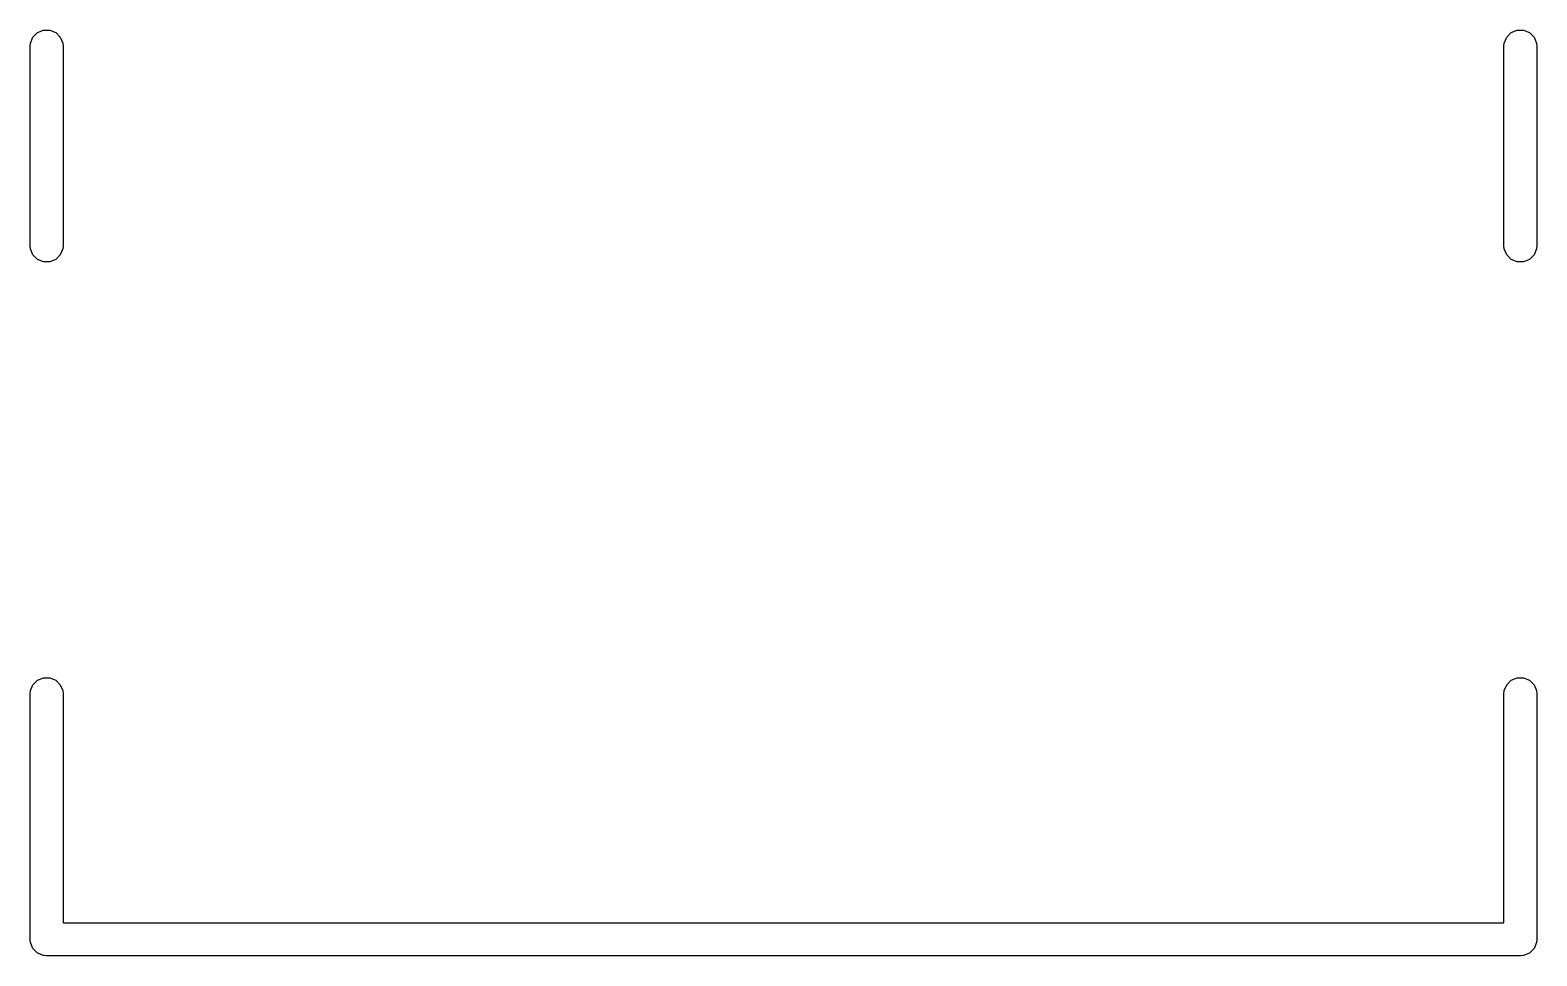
# Model space of a CAD drawing. Header units: millimetres. Extents: x 60 to 220, y -152 to -53.
# Drawn here: x 74.89 to 84.03, y -152.08 to -146.46 of the extents above; entities that cross this region are included whole.
import ezdxf

# ---------------------------------------------------------------- set-up
doc = ezdxf.new("R2010")
doc.units = ezdxf.units.MM
doc.layers.add('F.Silkscreen', color=41, linetype='CONTINUOUS', true_color=0xf2eda1)

msp = doc.modelspace()

# ---------------------------------------------------------------- linework, layer by layer
at = {"layer": 'F.Silkscreen', "linetype": 'CONTINUOUS'}
for p, q in [((74.896721, -146.543091), (74.911653, -146.507043)), ((74.911653, -146.507043), (74.939243, -146.479453)), ((74.939243, -146.479453), (74.975291, -146.464521)), ((74.975291, -146.464521), (75.014309, -146.464521)), ((75.014309, -146.464521), (75.050357, -146.479453)), ((75.050357, -146.479453), (75.077947, -146.507043)), ((75.077947, -146.507043), (75.092879, -146.543091)), ((83.836721, -146.543091), (83.851653, -146.507043)), ((83.851653, -146.507043), (83.879243, -146.479453)), ((83.879243, -146.479453), (83.915291, -146.464521)), ((83.915291, -146.464521), (83.954309, -146.464521)), ((83.954309, -146.464521), (83.990357, -146.479453)), ((83.990357, -146.479453), (84.017947, -146.507043)), ((84.017947, -146.507043), (84.032879, -146.543091)), ((74.8948, -146.5626), (74.896721, -146.543091)), ((74.8948, -147.7726), (74.8948, -146.5626)), ((75.092879, -146.543091), (75.0948, -146.5626)), ((75.0948, -146.5626), (75.0948, -147.7726)), ((83.8348, -146.5626), (83.836721, -146.543091)), ((83.8348, -147.7726), (83.8348, -146.5626)), ((84.032879, -146.543091), (84.0348, -146.5626)), ((84.0348, -146.5626), (84.0348, -147.7726)), ((74.896721, -147.792109), (74.8948, -147.7726)), ((74.911653, -147.828157), (74.896721, -147.792109)), ((75.092879, -147.792109), (75.077947, -147.828157)), ((75.0948, -147.7726), (75.092879, -147.792109)), ((83.836721, -147.792109), (83.8348, -147.7726)), ((83.851653, -147.828157), (83.836721, -147.792109)), ((84.032879, -147.792109), (84.017947, -147.828157)), ((84.0348, -147.7726), (84.032879, -147.792109)), ((74.939243, -147.855747), (74.911653, -147.828157)), ((74.975291, -147.870679), (74.939243, -147.855747)), ((75.014309, -147.870679), (74.975291, -147.870679)), ((75.050357, -147.855747), (75.014309, -147.870679)), ((75.077947, -147.828157), (75.050357, -147.855747)), ((83.879243, -147.855747), (83.851653, -147.828157)), ((83.915291, -147.870679), (83.879243, -147.855747)), ((83.954309, -147.870679), (83.915291, -147.870679)), ((83.990357, -147.855747), (83.954309, -147.870679)), ((84.017947, -147.828157), (83.990357, -147.855747)), ((74.896721, -150.473091), (74.911653, -150.437043)), ((74.911653, -150.437043), (74.939243, -150.409453)), ((74.939243, -150.409453), (74.975291, -150.394521)), ((74.975291, -150.394521), (75.014309, -150.394521)), ((75.014309, -150.394521), (75.050357, -150.409453)), ((75.050357, -150.409453), (75.077947, -150.437043)), ((75.077947, -150.437043), (75.092879, -150.473091)), ((83.836721, -150.473091), (83.851653, -150.437043)), ((83.851653, -150.437043), (83.879243, -150.409453)), ((83.879243, -150.409453), (83.915291, -150.394521)), ((83.915291, -150.394521), (83.954309, -150.394521)), ((83.954309, -150.394521), (83.990357, -150.409453)), ((83.990357, -150.409453), (84.017947, -150.437043)), ((84.017947, -150.437043), (84.032879, -150.473091)), ((74.8948, -150.4926), (74.896721, -150.473091)), ((74.8948, -151.9826), (74.8948, -150.4926)), ((75.092879, -150.473091), (75.0948, -150.4926)), ((75.0948, -150.4926), (75.0948, -151.8826)), ((83.8348, -150.4926), (83.836721, -150.473091)), ((83.8348, -151.8826), (83.8348, -150.4926)), ((84.032879, -150.473091), (84.0348, -150.4926)), ((84.0348, -150.4926), (84.0348, -151.9826)), ((75.0948, -151.8826), (83.8348, -151.8826)), ((74.896721, -152.002109), (74.8948, -151.9826)), ((84.0348, -151.9826), (84.032879, -152.002109)), ((74.911653, -152.038157), (74.896721, -152.002109)), ((74.939243, -152.065747), (74.911653, -152.038157)), ((74.975291, -152.080679), (74.939243, -152.065747)), ((74.9948, -152.0826), (74.975291, -152.080679)), ((83.9348, -152.0826), (74.9948, -152.0826)), ((83.954309, -152.080679), (83.9348, -152.0826)), ((83.990357, -152.065747), (83.954309, -152.080679)), ((84.017947, -152.038157), (83.990357, -152.065747)), ((84.032879, -152.002109), (84.017947, -152.038157))]:
    msp.add_line(p, q, dxfattribs=at)

doc.saveas('drawing.dxf')
